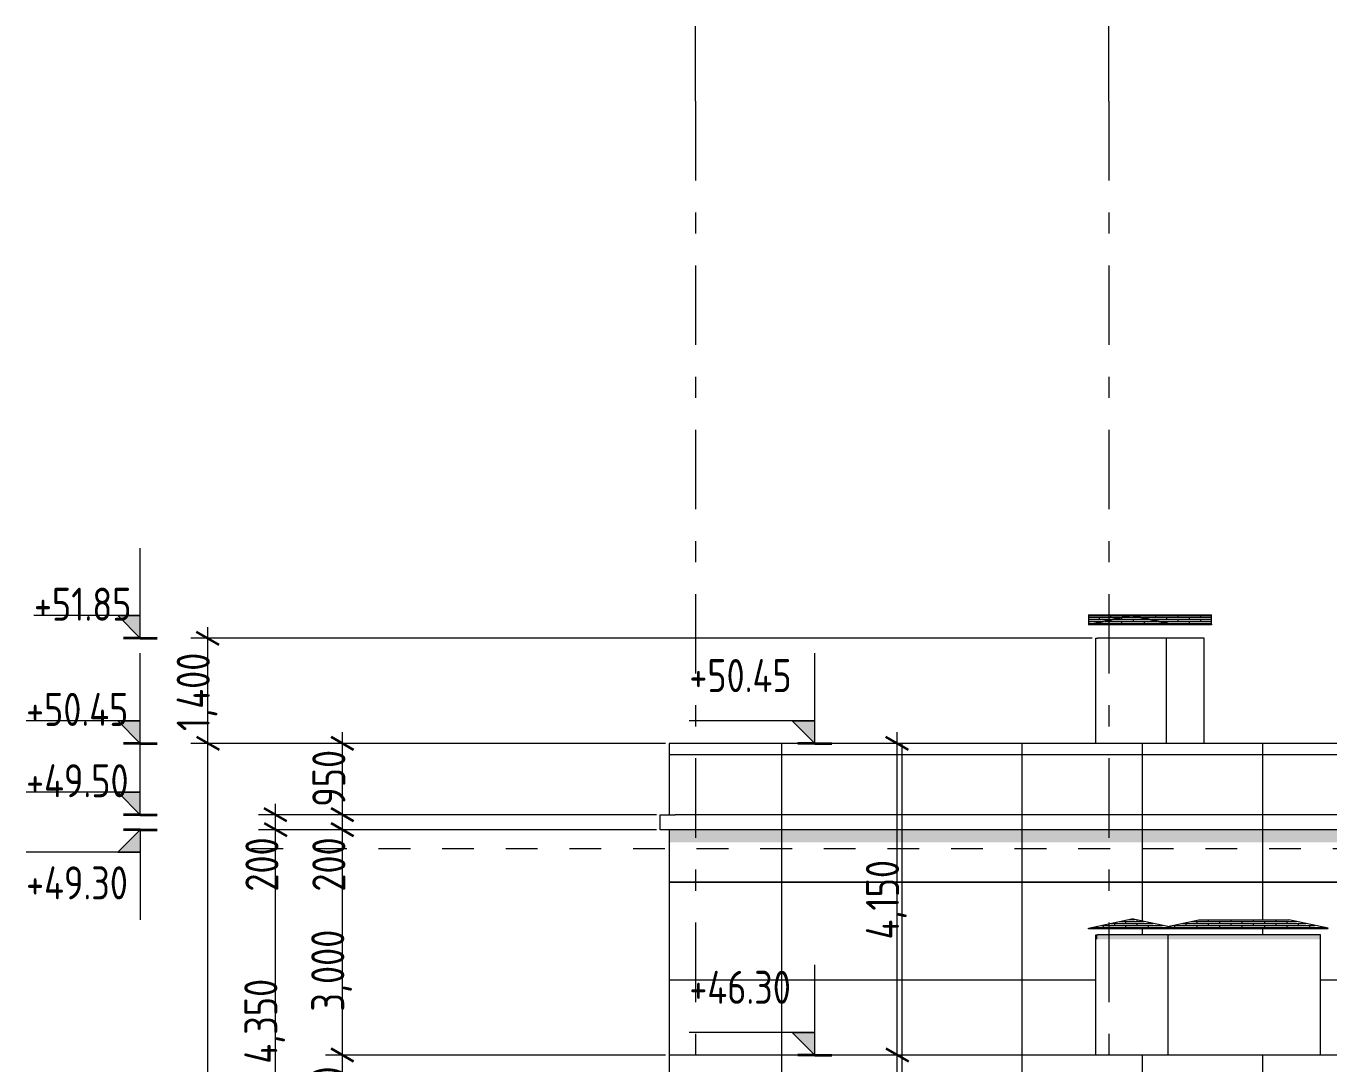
# Model space of a CAD drawing. Header units: millimetres. Extents: x 18162 to 7085488, y 72188 to 247925.
# Drawn here: x 5945047 to 5962390, y 137738 to 151556 of the extents above; entities that cross this region are included whole.
import ezdxf
from ezdxf.enums import TextEntityAlignment as Align

# ---------------------------------------------------------------- set-up
doc = ezdxf.new("R2010")
doc.units = ezdxf.units.MM
doc.header["$MEASUREMENT"] = 0
doc.linetypes.add('Dashed', pattern=[423.333333, 211.666667, -211.666667])
doc.linetypes.add('Double Dashed', pattern=[1093.611073, 529.166651, -211.666656, 141.111112, -211.666656])
for name, color, linetype in [('Shell - Roof', 7, 'Continuous'), ('Structural - Bearing', 7, 'Continuous'), ('Structural - Grid', 7, 'Continuous')]:
    doc.layers.add(name, color=color, linetype=linetype)
doc.styles.add('GENERATED_STYLE_3', font='', dxfattribs={"width": 0.8})
doc.styles.get('GENERATED_STYLE_3').set_extended_font_data('ISOCPEUR MON')
doc.dimstyles.new('GENERATED_STYLE__32', dxfattribs={"dimtxt": 440.00001, "dimasz": 228, "dimexe": 0.18, "dimexo": 50, "dimgap": 0, "dimtad": 1, "dimdec": 0, "dimzin": 0, "dimdsep": 46, "dimtxsty": 'GENERATED_STYLE_3', "dimblk": 'ARROWHEAD_2', "dimblk1": 'ARROWHEAD_2', "dimblk2": 'ARROWHEAD_2', "dimcen": 0.09, "dimclrd": 13, "dimclre": 13, "dimclrt": 13, "dimadec": 0, "dimazin": 0, "dimtfac": 1, "dimtdec": 4, "dimtmove": 0, "dimatfit": 3, "dimfxl": 1, "dimtolj": 1, "dimtzin": 0, "dimarcsym": 0})

# ---------------------------------------------------------------- blocks, each defined once
blk = doc.blocks.new('*X2898', base_point=(6050604, 91556))
at = {"layer": 'Structural - Bearing', "color": 8, "linetype": 'Continuous', "lineweight": 13}
for p, q in [((5955104, 141056), (5955104, 140856)), ((5956704, 141056), (5956704, 140856)), ((5958304, 141056), (5958304, 140856)), ((5959904, 141056), (5959904, 140856)), ((5961504, 141056), (5961504, 140856)), ((5963104, 141056), (5963104, 140856)), ((5964704, 141056), (5964704, 140856)), ((5966304, 141056), (5966304, 140856)), ((5967904, 141056), (5967904, 140856)), ((5969504, 141056), (5969504, 140856)), ((5971104, 141056), (5971104, 140856))]:
    blk.add_line(p, q, dxfattribs=at)
blk = doc.blocks.new('*X2903', base_point=(6050604, 91556))
at = {"layer": 'Shell - Roof', "color": 7, "linetype": 'Continuous', "lineweight": 13}
for p, q in [((5959607, 139634), (5959839, 139634)), ((5959687, 139608), (5959687, 139634)), ((5959729, 139660), (5959807, 139660)), ((5959839, 139634), (5959839, 139653)), ((5959839, 139634), (5959929, 139634)), ((5959839, 139634), (5959929, 139634)), ((5959989, 139608), (5959989, 139622)), ((5959240, 139556), (5959540, 139556)), ((5959240, 139545), (5959240, 139556)), ((5959362, 139582), (5959540, 139582)), ((5959362, 139582), (5959539, 139582)), ((5959390, 139556), (5959390, 139582)), ((5959485, 139608), (5959540, 139608)), ((5959540, 139582), (5959540, 139608)), ((5959540, 139608), (5959839, 139608)), ((5959540, 139582), (5959839, 139582)), ((5959540, 139545), (5959540, 139556)), ((5959540, 139556), (5959839, 139556)), ((5959687, 139556), (5959687, 139582)), ((5959839, 139608), (5960051, 139608)), ((5959839, 139582), (5959839, 139608)), ((5959839, 139582), (5960139, 139582)), ((5959839, 139582), (5959938, 139582)), ((5959839, 139556), (5960139, 139556)), ((5959839, 139545), (5959839, 139556)), ((5959938, 139582), (5960137, 139582)), ((5959989, 139556), (5959989, 139582)), ((5960139, 139582), (5960139, 139590)), ((5960139, 139582), (5960174, 139582)), ((5960139, 139545), (5960139, 139556)), ((5960139, 139556), (5960296, 139556)), ((5960286, 139556), (5960286, 139558))]:
    blk.add_line(p, q, dxfattribs=at)
blk = doc.blocks.new('*X2904', base_point=(6050604, 91556))
at = {"layer": 'Structural - Bearing', "color": 7, "linetype": 'Continuous', "lineweight": 9}
for p, q in [((5955104, 137856), (5955104, 137156)), ((5956704, 137856), (5956704, 137156)), ((5958304, 137856), (5958304, 137156)), ((5959904, 137856), (5959904, 137156)), ((5961504, 137856), (5961504, 137156)), ((5963104, 137856), (5963104, 137156)), ((5964704, 137856), (5964704, 137156)), ((5966304, 137856), (5966304, 137156)), ((5967904, 137856), (5967904, 137156)), ((5969504, 137856), (5969504, 137156)), ((5971104, 137856), (5971104, 137156)), ((5953608, 137156), (5954604, 137156)), ((5954604, 137156), (5953608, 137156)), ((5955104, 137156), (5954604, 137156)), ((5954604, 137156), (5955104, 137156)), ((5955104, 137156), (5956204, 137156)), ((5955104, 137156), (5955104, 136556)), ((5956204, 137156), (5955104, 137156)), ((5956704, 137156), (5956204, 137156)), ((5956204, 137156), (5956704, 137156)), ((5956704, 137156), (5957804, 137156)), ((5956704, 137156), (5956704, 136556)), ((5957804, 137156), (5956704, 137156)), ((5958304, 137156), (5957804, 137156)), ((5957804, 137156), (5958304, 137156)), ((5958304, 137156), (5959404, 137156)), ((5958304, 137156), (5958304, 136556)), ((5959404, 137156), (5958304, 137156)), ((5959904, 137156), (5959404, 137156)), ((5959404, 137156), (5959904, 137156)), ((5959904, 137156), (5961004, 137156)), ((5959904, 137156), (5959904, 136556)), ((5961004, 137156), (5959904, 137156)), ((5961504, 137156), (5961004, 137156)), ((5961004, 137156), (5961504, 137156)), ((5961504, 137156), (5962604, 137156)), ((5961504, 137156), (5961504, 136556)), ((5962604, 137156), (5961504, 137156)), ((5963104, 137156), (5962604, 137156)), ((5962604, 137156), (5963104, 137156)), ((5963104, 137156), (5964204, 137156)), ((5963104, 137156), (5963104, 136556)), ((5964204, 137156), (5963104, 137156)), ((5964704, 137156), (5964204, 137156)), ((5964204, 137156), (5964704, 137156)), ((5964704, 137156), (5965804, 137156)), ((5964704, 137156), (5964704, 136556)), ((5965804, 137156), (5964704, 137156)), ((5966304, 137156), (5965804, 137156)), ((5965804, 137156), (5966304, 137156)), ((5966304, 137156), (5967404, 137156)), ((5966304, 137156), (5966304, 136556)), ((5967404, 137156), (5966304, 137156)), ((5967904, 137156), (5967404, 137156)), ((5967404, 137156), (5967904, 137156)), ((5967904, 137156), (5969004, 137156)), ((5967904, 137156), (5967904, 136556)), ((5969004, 137156), (5967904, 137156)), ((5969504, 137156), (5969004, 137156)), ((5969004, 137156), (5969504, 137156)), ((5969504, 137156), (5970604, 137156)), ((5969504, 137156), (5969504, 136556)), ((5970604, 137156), (5969504, 137156)), ((5971104, 137156), (5970604, 137156)), ((5970604, 137156), (5971104, 137156)), ((5971104, 137156), (5972204, 137156)), ((5971104, 137156), (5971104, 136556)), ((5972204, 137156), (5971104, 137156)), ((5972308, 137156), (5972204, 137156)), ((5972204, 137156), (5972308, 137156)), ((5955104, 136556), (5955104, 136506)), ((5956704, 136556), (5956704, 136506)), ((5958304, 136556), (5958304, 136506)), ((5959904, 136556), (5959904, 136506)), ((5961504, 136556), (5961504, 136506)), ((5963104, 136556), (5963104, 136506)), ((5964704, 136556), (5964704, 136506)), ((5966304, 136556), (5966304, 136506)), ((5967904, 136556), (5967904, 136506)), ((5969504, 136556), (5969504, 136506)), ((5971104, 136556), (5971104, 136506))]:
    blk.add_line(p, q, dxfattribs=at)
blk = doc.blocks.new('*X2906', base_point=(6050604, 91556))
at = {"layer": 'Structural - Bearing', "color": 7, "linetype": 'Continuous', "lineweight": 9}
for p, q in [((5955104, 140506), (5955104, 140156)), ((5956704, 140506), (5956704, 140156)), ((5958304, 140506), (5958304, 140156)), ((5959904, 140506), (5959904, 140156)), ((5961504, 140506), (5961504, 140156)), ((5963104, 140506), (5963104, 140156)), ((5964704, 140506), (5964704, 140156)), ((5966304, 140506), (5966304, 140156)), ((5967904, 140506), (5967904, 140156)), ((5969504, 140506), (5969504, 140156)), ((5971104, 140506), (5971104, 140156)), ((5953608, 140156), (5954604, 140156)), ((5954604, 140156), (5953608, 140156)), ((5955104, 140156), (5954604, 140156)), ((5954604, 140156), (5955104, 140156)), ((5955104, 140156), (5956204, 140156)), ((5955104, 140156), (5955104, 139556)), ((5956204, 140156), (5955104, 140156)), ((5956704, 140156), (5956204, 140156)), ((5956204, 140156), (5956704, 140156)), ((5956704, 140156), (5957804, 140156)), ((5956704, 140156), (5956704, 139556)), ((5957804, 140156), (5956704, 140156)), ((5958304, 140156), (5957804, 140156)), ((5957804, 140156), (5958304, 140156)), ((5958304, 140156), (5959404, 140156)), ((5958304, 140156), (5958304, 139556)), ((5959404, 140156), (5958304, 140156)), ((5959904, 140156), (5959404, 140156)), ((5959404, 140156), (5959904, 140156)), ((5959904, 140156), (5961004, 140156)), ((5959904, 140156), (5959904, 139640)), ((5961004, 140156), (5959904, 140156)), ((5961504, 140156), (5961004, 140156)), ((5961004, 140156), (5961504, 140156)), ((5961504, 140156), (5962604, 140156)), ((5961504, 140156), (5961504, 139656)), ((5962604, 140156), (5961504, 140156)), ((5963104, 140156), (5962604, 140156)), ((5962604, 140156), (5963104, 140156)), ((5963104, 140156), (5964204, 140156)), ((5963104, 140156), (5963104, 139556)), ((5964204, 140156), (5963104, 140156)), ((5964704, 140156), (5964204, 140156)), ((5964204, 140156), (5964704, 140156)), ((5964704, 140156), (5965804, 140156)), ((5964704, 140156), (5964704, 139666)), ((5965804, 140156), (5964704, 140156)), ((5966304, 140156), (5965804, 140156)), ((5965804, 140156), (5966304, 140156)), ((5966304, 140156), (5967404, 140156)), ((5966304, 140156), (5966304, 139635)), ((5967404, 140156), (5966304, 140156)), ((5967904, 140156), (5967404, 140156)), ((5967404, 140156), (5967904, 140156)), ((5967904, 140156), (5969004, 140156)), ((5967904, 140156), (5967904, 139556)), ((5969004, 140156), (5967904, 140156)), ((5969504, 140156), (5969004, 140156)), ((5969004, 140156), (5969504, 140156)), ((5969504, 140156), (5970604, 140156)), ((5969504, 140156), (5969504, 139556)), ((5970604, 140156), (5969504, 140156)), ((5971104, 140156), (5970604, 140156)), ((5970604, 140156), (5971104, 140156)), ((5971104, 140156), (5972204, 140156)), ((5971104, 140156), (5971104, 139556)), ((5972204, 140156), (5971104, 140156)), ((5972308, 140156), (5972204, 140156)), ((5972204, 140156), (5972308, 140156)), ((5955104, 139556), (5955104, 137856)), ((5956704, 139556), (5956704, 137856)), ((5958304, 139556), (5958304, 137856)), ((5959904, 139535), (5959904, 139456)), ((5961504, 139535), (5961504, 139456)), ((5963104, 139556), (5963104, 138693)), ((5964704, 139535), (5964704, 139456)), ((5966304, 139535), (5966304, 139456)), ((5967904, 139556), (5967904, 137856)), ((5969504, 139556), (5969504, 137856)), ((5971104, 139556), (5971104, 137856)), ((5953608, 138856), (5954604, 138856)), ((5954604, 138856), (5955104, 138856)), ((5955104, 138856), (5956204, 138856)), ((5956204, 138856), (5956704, 138856)), ((5956704, 138856), (5957804, 138856)), ((5957804, 138856), (5958304, 138856)), ((5958304, 138856), (5959288, 138856)), ((5962278, 138856), (5962604, 138856)), ((5962604, 138856), (5963104, 138856)), ((5963104, 138856), (5963638, 138856)), ((5967228, 138856), (5967404, 138856)), ((5967404, 138856), (5967904, 138856)), ((5967904, 138856), (5969004, 138856)), ((5969004, 138856), (5969504, 138856)), ((5969504, 138856), (5970604, 138856)), ((5970604, 138856), (5971104, 138856)), ((5971104, 138856), (5972204, 138856)), ((5972204, 138856), (5972308, 138856))]:
    blk.add_line(p, q, dxfattribs=at)
blk = doc.blocks.new('*X2908', base_point=(6050604, 91556))
at = {"layer": 'Shell - Roof', "color": 7, "linetype": 'Continuous', "lineweight": 13}
for p, q in [((5960557, 139634), (5960789, 139634)), ((5960637, 139608), (5960637, 139634)), ((5960789, 139634), (5960789, 139656)), ((5960789, 139634), (5961089, 139634)), ((5960789, 139634), (5960888, 139634)), ((5960888, 139634), (5961087, 139634)), ((5960939, 139608), (5960939, 139634)), ((5961089, 139634), (5961089, 139656)), ((5961089, 139634), (5961387, 139634)), ((5961236, 139608), (5961236, 139634)), ((5961387, 139634), (5961387, 139656)), ((5961387, 139634), (5961687, 139634)), ((5961387, 139634), (5961487, 139634)), ((5961487, 139634), (5961686, 139634)), ((5961537, 139608), (5961537, 139634)), ((5961687, 139634), (5961687, 139656)), ((5961687, 139634), (5961959, 139634)), ((5961834, 139608), (5961834, 139634)), ((5960296, 139556), (5960490, 139556)), ((5960312, 139582), (5960490, 139582)), ((5960312, 139582), (5960489, 139582)), ((5960340, 139556), (5960340, 139582)), ((5960435, 139608), (5960490, 139608)), ((5960490, 139582), (5960490, 139608)), ((5960490, 139608), (5960789, 139608)), ((5960490, 139582), (5960789, 139582)), ((5960490, 139545), (5960490, 139556)), ((5960490, 139556), (5960789, 139556)), ((5960637, 139556), (5960637, 139582)), ((5960789, 139608), (5961089, 139608)), ((5960789, 139582), (5960789, 139608)), ((5960789, 139582), (5961089, 139582)), ((5960789, 139582), (5960888, 139582)), ((5960789, 139556), (5961089, 139556)), ((5960789, 139545), (5960789, 139556)), ((5960888, 139582), (5961087, 139582)), ((5960939, 139556), (5960939, 139582)), ((5961089, 139582), (5961089, 139608)), ((5961089, 139608), (5961387, 139608)), ((5961089, 139582), (5961387, 139582)), ((5961089, 139545), (5961089, 139556)), ((5961089, 139556), (5961387, 139556)), ((5961236, 139556), (5961236, 139582)), ((5961387, 139608), (5961687, 139608)), ((5961387, 139582), (5961387, 139608)), ((5961387, 139582), (5961687, 139582)), ((5961387, 139582), (5961487, 139582)), ((5961387, 139556), (5961687, 139556)), ((5961387, 139545), (5961387, 139556)), ((5961487, 139582), (5961686, 139582)), ((5961537, 139556), (5961537, 139582)), ((5961687, 139582), (5961687, 139608)), ((5961687, 139608), (5961986, 139608)), ((5961687, 139582), (5961986, 139582)), ((5961687, 139545), (5961687, 139556)), ((5961687, 139556), (5961986, 139556)), ((5961834, 139556), (5961834, 139582)), ((5961986, 139608), (5962081, 139608)), ((5961986, 139582), (5961986, 139608)), ((5961986, 139582), (5962204, 139582)), ((5961986, 139582), (5962085, 139582)), ((5961986, 139556), (5962286, 139556)), ((5961986, 139545), (5961986, 139556)), ((5962085, 139582), (5962204, 139582)), ((5962136, 139556), (5962136, 139582)), ((5962286, 139545), (5962286, 139556)), ((5962286, 139556), (5962326, 139556))]:
    blk.add_line(p, q, dxfattribs=at)
blk = doc.blocks.new('*X2910', base_point=(6050604, 91556))
at = {"layer": 'Structural - Bearing', "color": 7, "linetype": 'Continuous', "lineweight": 9}
for p, q in [((5955104, 140856), (5955104, 140506)), ((5956704, 140856), (5956704, 140506)), ((5958304, 140856), (5958304, 140506)), ((5959904, 140856), (5959904, 140506)), ((5961504, 140856), (5961504, 140506)), ((5963104, 140856), (5963104, 140506)), ((5964704, 140856), (5964704, 140506)), ((5966304, 140856), (5966304, 140506)), ((5967904, 140856), (5967904, 140506)), ((5969504, 140856), (5969504, 140506)), ((5971104, 140856), (5971104, 140506))]:
    blk.add_line(p, q, dxfattribs=at)
blk = doc.blocks.new('*X2911', base_point=(6050604, 91556))
at = {"layer": 'Structural - Bearing', "color": 7, "linetype": 'Continuous', "lineweight": 9}
for p, q in [((5955104, 142006), (5955104, 141056)), ((5956704, 142006), (5956704, 141056)), ((5958304, 142006), (5958304, 141056)), ((5959904, 142006), (5959904, 141056)), ((5961504, 142006), (5961504, 141056)), ((5963104, 142006), (5963104, 141056)), ((5964704, 142006), (5964704, 141056)), ((5966304, 142006), (5966304, 141056)), ((5967904, 142006), (5967904, 141056)), ((5969504, 142006), (5969504, 141056)), ((5971104, 142006), (5971104, 141056)), ((5953608, 141856), (5954604, 141856)), ((5954604, 141856), (5955104, 141856)), ((5955104, 141856), (5956204, 141856)), ((5956204, 141856), (5956704, 141856)), ((5956704, 141856), (5957804, 141856)), ((5957804, 141856), (5958304, 141856)), ((5958304, 141856), (5959404, 141856)), ((5959404, 141856), (5959904, 141856)), ((5959904, 141856), (5961004, 141856)), ((5961004, 141856), (5961504, 141856)), ((5961504, 141856), (5962604, 141856)), ((5962604, 141856), (5963104, 141856)), ((5963104, 141856), (5964204, 141856)), ((5964204, 141856), (5964704, 141856)), ((5964704, 141856), (5965804, 141856)), ((5965804, 141856), (5966304, 141856)), ((5966304, 141856), (5967404, 141856)), ((5967404, 141856), (5967904, 141856)), ((5967904, 141856), (5969004, 141856)), ((5969004, 141856), (5969504, 141856)), ((5969504, 141856), (5970604, 141856)), ((5970604, 141856), (5971104, 141856)), ((5971104, 141856), (5972204, 141856)), ((5972204, 141856), (5972308, 141856))]:
    blk.add_line(p, q, dxfattribs=at)
blk = doc.blocks.new('*X2930', base_point=(6050604, 91556))
at = {"layer": 'Shell - Roof', "color": 7, "linetype": 'Continuous', "lineweight": 13}
for p, q in [((5959188, 143710), (5959488, 143710)), ((5959188, 143684), (5959488, 143684)), ((5959188, 143684), (5959288, 143684)), ((5959188, 143658), (5959485, 143658)), ((5959188, 143632), (5959362, 143632)), ((5959188, 143632), (5959288, 143632)), ((5959188, 143606), (5959240, 143606)), ((5959288, 143684), (5959487, 143684)), ((5959288, 143632), (5959362, 143632)), ((5959338, 143710), (5959338, 143716)), ((5959338, 143658), (5959338, 143684)), ((5959338, 143627), (5959338, 143632)), ((5959488, 143684), (5959488, 143710)), ((5959488, 143710), (5959729, 143710)), ((5959488, 143684), (5959607, 143684)), ((5959635, 143710), (5959635, 143716))]:
    blk.add_line(p, q, dxfattribs=at)
blk = doc.blocks.new('*X2931', base_point=(6050604, 91556))
at = {"layer": 'Shell - Roof', "color": 7, "linetype": 'Continuous', "lineweight": 13}
for p, q in [((5959288, 143606), (5959488, 143606)), ((5959338, 143606), (5959338, 143617)), ((5959410, 143632), (5959488, 143632)), ((5959410, 143632), (5959487, 143632)), ((5959488, 143632), (5959488, 143649)), ((5959488, 143632), (5959787, 143632)), ((5959488, 143595), (5959488, 143606)), ((5959488, 143606), (5959787, 143606)), ((5959533, 143658), (5959787, 143658)), ((5959635, 143658), (5959635, 143680)), ((5959635, 143606), (5959635, 143632)), ((5959655, 143684), (5959787, 143684)), ((5959787, 143684), (5959787, 143700)), ((5959787, 143684), (5959862, 143684)), ((5959787, 143684), (5959862, 143684)), ((5959787, 143658), (5959984, 143658)), ((5959787, 143632), (5959787, 143658)), ((5959787, 143632), (5960087, 143632)), ((5959787, 143632), (5959886, 143632)), ((5959787, 143606), (5960087, 143606)), ((5959787, 143595), (5959787, 143606)), ((5959886, 143632), (5960085, 143632)), ((5959937, 143658), (5959937, 143668)), ((5959937, 143606), (5959937, 143632)), ((5960087, 143632), (5960087, 143636)), ((5960087, 143632), (5960106, 143632)), ((5960087, 143595), (5960087, 143606)), ((5960087, 143606), (5960228, 143606))]:
    blk.add_line(p, q, dxfattribs=at)
blk = doc.blocks.new('*X2932', base_point=(6050604, 91556))
at = {"layer": 'Shell - Roof', "color": 7, "linetype": 'Continuous', "lineweight": 13}
for p, q in [((5959787, 143710), (5960087, 143710)), ((5959909, 143684), (5960087, 143684)), ((5959909, 143684), (5960085, 143684)), ((5959937, 143710), (5959937, 143716)), ((5959937, 143678), (5959937, 143684)), ((5960032, 143658), (5960087, 143658)), ((5960087, 143684), (5960087, 143710)), ((5960087, 143710), (5960385, 143710)), ((5960087, 143684), (5960385, 143684)), ((5960087, 143646), (5960087, 143658)), ((5960087, 143658), (5960385, 143658)), ((5960154, 143632), (5960385, 143632)), ((5960234, 143710), (5960234, 143716)), ((5960234, 143658), (5960234, 143684)), ((5960234, 143615), (5960234, 143632)), ((5960276, 143606), (5960385, 143606)), ((5960385, 143710), (5960685, 143710)), ((5960385, 143684), (5960385, 143710)), ((5960385, 143684), (5960685, 143684)), ((5960385, 143684), (5960485, 143684)), ((5960385, 143658), (5960685, 143658)), ((5960385, 143632), (5960385, 143658)), ((5960385, 143632), (5960685, 143632)), ((5960385, 143632), (5960485, 143632)), ((5960385, 143606), (5960685, 143606)), ((5960385, 143595), (5960385, 143606)), ((5960485, 143684), (5960684, 143684)), ((5960485, 143632), (5960684, 143632)), ((5960535, 143710), (5960535, 143716)), ((5960535, 143658), (5960535, 143684)), ((5960535, 143606), (5960535, 143632)), ((5960685, 143684), (5960685, 143710)), ((5960685, 143710), (5960828, 143710)), ((5960685, 143684), (5960828, 143684)), ((5960685, 143632), (5960685, 143658)), ((5960685, 143658), (5960828, 143658)), ((5960685, 143632), (5960828, 143632)), ((5960685, 143595), (5960685, 143606)), ((5960685, 143606), (5960828, 143606))]:
    blk.add_line(p, q, dxfattribs=at)
blk = doc.blocks.new('*D2967', base_point=(6050604, 91556))
at = {"color": 12, "linetype": 'Continuous', "lineweight": 35}
for p, q in [((5949108, 137943), (5949408, 137770)), ((5949108, 136593), (5949408, 136420))]:
    blk.add_line(p, q, dxfattribs=at)
at = {"color": 13, "linetype": 'Continuous', "lineweight": 13}
for p, q in [((5953558, 137856), (5949033, 137856)), ((5949258, 136506), (5949258, 137856)), ((5952208, 136506), (5949033, 136506)), ((5949258, 136306), (5949258, 136506))]:
    blk.add_line(p, q, dxfattribs=at)
at = {"color": 13, "lineweight": 13, "insert": (5949386, 136663), "char_height": 440, "attachment_point": 7, "rotation": 90, "style": 'GENERATED_STYLE_3'}
blk.add_mtext('\\A1;{\\pql;\\fISOCPEUR MON|b0|i0|c0|p0;\\W0.800000;1,350}', dxfattribs=at)
blk = doc.blocks.new('ARROWHEAD_2')
at = {"color": 0, "linetype": 'Continuous', "lineweight": 0}
for p, q in [((0, 0), (-1, 0)), ((-0.378, -0.655), (0.378, 0.655))]:
    blk.add_line(p, q, dxfattribs=at)
blk = doc.blocks.new('*D2968', base_point=(6050604, 91556))
at = {"color": 13, "linetype": 'Continuous', "lineweight": 13}
for p, q in [((5953438, 140856), (5949033, 140856)), ((5949258, 137856), (5949258, 140856)), ((5953558, 137856), (5949033, 137856))]:
    blk.add_line(p, q, dxfattribs=at)
at = {"color": 12, "linetype": 'Continuous', "lineweight": 35}
for p, q in [((5949108, 140943), (5949408, 140770)), ((5949108, 137943), (5949408, 137770))]:
    blk.add_line(p, q, dxfattribs=at)
at = {"color": 13, "lineweight": 13, "char_height": 440, "attachment_point": 7, "rotation": 90, "style": 'GENERATED_STYLE_3'}
for s, insert in [('\\A1;{\\pql;\\fISOCPEUR MON|b0|i0|c0|p0;\\W0.800000;200}', (5949298, 140032)), ('\\A1;{\\pql;\\fISOCPEUR MON|b0|i0|c0|p0;\\W0.800000;3,000}', (5949386, 138434))]:
    blk.add_mtext(s, dxfattribs=dict(at, insert=insert))
blk = doc.blocks.new('*D2969', base_point=(6050604, 91556))
at = {"color": 13, "linetype": 'Continuous', "lineweight": 13}
for p, q in [((5953438, 141056), (5949033, 141056)), ((5949258, 140856), (5949258, 141056)), ((5953438, 140856), (5949033, 140856))]:
    blk.add_line(p, q, dxfattribs=at)
at = {"color": 12, "linetype": 'Continuous', "lineweight": 35}
for p, q in [((5949108, 141143), (5949408, 140970)), ((5949108, 140943), (5949408, 140770))]:
    blk.add_line(p, q, dxfattribs=at)
blk = doc.blocks.new('*D2970', base_point=(6050604, 91556))
at = {"color": 12, "linetype": 'Continuous', "lineweight": 35}
for p, q in [((5949408, 141920), (5949108, 142093)), ((5949108, 141143), (5949408, 140970))]:
    blk.add_line(p, q, dxfattribs=at)
at = {"color": 13, "linetype": 'Continuous', "lineweight": 13}
for p, q in [((5949258, 142006), (5949258, 142153)), ((5953558, 142006), (5949033, 142006)), ((5949258, 141056), (5949258, 142006)), ((5953438, 141056), (5949033, 141056))]:
    blk.add_line(p, q, dxfattribs=at)
at = {"color": 13, "lineweight": 13, "insert": (5949298, 141162), "char_height": 440, "attachment_point": 7, "rotation": 90, "style": 'GENERATED_STYLE_3'}
blk.add_mtext('\\A1;{\\pql;\\fISOCPEUR MON|b0|i0|c0|p0;\\W0.800000;950}', dxfattribs=at)
blk = doc.blocks.new('*D2978', base_point=(6050604, 91556))
at = {"color": 13, "linetype": 'Continuous', "lineweight": 13}
for p, q in [((5953438, 140856), (5948142, 140856)), ((5948367, 136506), (5948367, 140856)), ((5952208, 136506), (5948142, 136506)), ((5948367, 136306), (5948367, 136506))]:
    blk.add_line(p, q, dxfattribs=at)
at = {"color": 12, "linetype": 'Continuous', "lineweight": 35}
for p, q in [((5948217, 140943), (5948517, 140770)), ((5948217, 136593), (5948517, 136420))]:
    blk.add_line(p, q, dxfattribs=at)
at = {"color": 13, "lineweight": 13, "char_height": 440, "attachment_point": 7, "rotation": 90, "style": 'GENERATED_STYLE_3'}
for s, insert in [('\\A1;{\\pql;\\fISOCPEUR MON|b0|i0|c0|p0;\\W0.800000;200}', (5948407, 140032)), ('\\A1;{\\pql;\\fISOCPEUR MON|b0|i0|c0|p0;\\W0.800000;4,350}', (5948495, 137741))]:
    blk.add_mtext(s, dxfattribs=dict(at, insert=insert))
blk = doc.blocks.new('*D2979', base_point=(6050604, 91556))
at = {"color": 13, "linetype": 'Continuous', "lineweight": 13}
for p, q in [((5948367, 141056), (5948367, 141203)), ((5953438, 141056), (5948142, 141056)), ((5948367, 140856), (5948367, 141056))]:
    blk.add_line(p, q, dxfattribs=at)
at = {"color": 12, "linetype": 'Continuous', "lineweight": 35}
for p, q in [((5948517, 140970), (5948217, 141143)), ((5948217, 140943), (5948517, 140770))]:
    blk.add_line(p, q, dxfattribs=at)
blk = doc.blocks.new('*D2980', base_point=(6050604, 91556))
at = {"color": 12, "linetype": 'Continuous', "lineweight": 35}
for p, q in [((5947317, 142093), (5947617, 141920)), ((5947317, 91223), (5947617, 91050))]:
    blk.add_line(p, q, dxfattribs=at)
at = {"color": 13, "linetype": 'Continuous', "lineweight": 13}
for p, q in [((5953558, 142006), (5947242, 142006)), ((5947467, 91136), (5947467, 142006)), ((5952208, 91136), (5947242, 91136)), ((5947467, 90989), (5947467, 91136))]:
    blk.add_line(p, q, dxfattribs=at)
at = {"color": 13, "lineweight": 13, "insert": (5947595, 115895), "char_height": 440, "attachment_point": 7, "rotation": 90, "style": 'GENERATED_STYLE_3'}
blk.add_mtext('\\A1;{\\pql;\\fISOCPEUR MON|b0|i0|c0|p0;\\W0.800000;50,870}', dxfattribs=at)
blk = doc.blocks.new('*D2981', base_point=(6050604, 91556))
at = {"color": 12, "linetype": 'Continuous', "lineweight": 35}
for p, q in [((5947617, 143320), (5947317, 143493)), ((5947317, 142093), (5947617, 141920))]:
    blk.add_line(p, q, dxfattribs=at)
at = {"color": 13, "linetype": 'Continuous', "lineweight": 13}
for p, q in [((5947467, 143406), (5947467, 143553)), ((5959238, 143406), (5947242, 143406)), ((5947467, 142006), (5947467, 143406)), ((5953558, 142006), (5947242, 142006))]:
    blk.add_line(p, q, dxfattribs=at)
at = {"color": 13, "lineweight": 13, "insert": (5947595, 142170), "char_height": 440, "attachment_point": 7, "rotation": 90, "style": 'GENERATED_STYLE_3'}
blk.add_mtext('\\A1;{\\pql;\\fISOCPEUR MON|b0|i0|c0|p0;\\W0.800000;1,400}', dxfattribs=at)
blk = doc.blocks.new('*D3044', base_point=(6050604, 91556))
at = {"color": 12, "linetype": 'Continuous', "lineweight": 35}
for p, q in [((5956493, 137943), (5956793, 137770)), ((5956493, 135943), (5956793, 135770))]:
    blk.add_line(p, q, dxfattribs=at)
at = {"color": 13, "linetype": 'Continuous', "lineweight": 13}
for p, q in [((5957654, 137856), (5956418, 137856)), ((5956643, 135856), (5956643, 137856)), ((5957508, 135856), (5956418, 135856))]:
    blk.add_line(p, q, dxfattribs=at)
at = {"color": 13, "lineweight": 13, "insert": (5956770, 136303), "char_height": 440, "attachment_point": 7, "rotation": 90, "style": 'GENERATED_STYLE_3'}
blk.add_mtext('\\A1;{\\pql;\\fISOCPEUR MON|b0|i0|c0|p0;\\W0.800000;2,000}', dxfattribs=at)
blk = doc.blocks.new('*D3045', base_point=(6050604, 91556))
at = {"color": 12, "linetype": 'Continuous', "lineweight": 35}
for p, q in [((5956793, 141920), (5956493, 142093)), ((5956493, 137943), (5956793, 137770))]:
    blk.add_line(p, q, dxfattribs=at)
at = {"color": 13, "linetype": 'Continuous', "lineweight": 13}
for p, q in [((5956643, 142006), (5956643, 142153)), ((5957230, 142006), (5956418, 142006)), ((5956643, 137856), (5956643, 142006)), ((5957654, 137856), (5956418, 137856))]:
    blk.add_line(p, q, dxfattribs=at)
at = {"color": 13, "lineweight": 13, "insert": (5956770, 139395), "char_height": 440, "attachment_point": 7, "rotation": 90, "style": 'GENERATED_STYLE_3'}
blk.add_mtext('\\A1;{\\pql;\\fISOCPEUR MON|b0|i0|c0|p0;\\W0.800000;4,150}', dxfattribs=at)
blk = doc.blocks.new('Standard grid marker[380]_3', base_point=(5953958, 151556))
at = {"layer": 'Structural - Grid', "color": 13, "linetype": 'Double Dashed', "lineweight": 13, "ltscale": 2}
for q in [(5953958, 151556), (5953958, 87056)]:
    blk.add_line((5953958, 150556), q, dxfattribs=at)
at = {"layer": 'Structural - Grid', "color": 13, "lineweight": 13, "style": 'GENERATED_STYLE_3'}
blk.add_attdef('AC_MarkerText_1', text='', height=500, rotation=360, dxfattribs=at).set_placement((5953958, 85706), align=Align.TOP_CENTER)
blk = doc.blocks.new('Standard grid marker[381]_3', base_point=(5959458, 151556))
at = {"layer": 'Structural - Grid', "color": 13, "linetype": 'Double Dashed', "lineweight": 13, "ltscale": 2}
for q in [(5959458, 151556), (5959458, 87056)]:
    blk.add_line((5959458, 150556), q, dxfattribs=at)
at = {"layer": 'Structural - Grid', "color": 13, "lineweight": 13, "style": 'GENERATED_STYLE_3'}
blk.add_attdef('AC_MarkerText_1', text='', height=500, rotation=360, dxfattribs=at).set_placement((5959458, 85706), align=Align.TOP_CENTER)

msp = doc.modelspace()

# ---------------------------------------------------------------- hatches: boundary and pattern name
at = {"linetype": 'Continuous', "lineweight": 13}
for points in [[(5946567.3, 143406.2), (5946567.3, 143706.2), (5946267.3, 143706.2)], [(5946567.3, 142006.2), (5946567.3, 142306.2), (5946267.3, 142306.2)], [(5955546.2, 142006.2), (5955546.2, 142306.2), (5955246.2, 142306.2)], [(5946567.3, 141056.2), (5946567.3, 141356.2), (5946267.3, 141356.2)], [(5946567.3, 140856.2), (5946267.3, 140556.2), (5946567.3, 140556.2)], [(5955546.2, 137856.2), (5955546.2, 138156.2), (5955246.2, 138156.2)]]:
    msp.add_hatch(color=13, dxfattribs=at).paths.add_polyline_path(points)
at = {"layer": 'Structural - Bearing', "linetype": 'Continuous', "lineweight": 0}
for points in [[(5972308.1, 140856.2), (5953608.1, 140856.2), (5953608.1, 140686.5), (5972308.1, 140686.5)], [(5959288.1, 139456.2), (5959288.1, 139396.9), (5959308.1, 139396.9), (5959308.1, 139456.2)], [(5959308.1, 139456.2), (5959308.1, 139396.9), (5960248.1, 139396.9), (5960248.1, 139456.2)], [(5960248.1, 139396.9), (5960258.1, 139396.9), (5960258.1, 139456.2), (5960248.1, 139456.2)], [(5960258.1, 139396.9), (5962278.1, 139396.9), (5962278.1, 139456.2), (5960258.1, 139456.2)]]:
    msp.add_hatch(color=49, dxfattribs=at).paths.add_polyline_path(points)

# ---------------------------------------------------------------- linework, layer by layer
at = {"color": 13, "linetype": 'Continuous', "lineweight": 13}
for p, q in [((5946567.3, 143406.2), (5946567.3, 144606.2)), ((5946567.3, 143706.2), (5945152.6, 143706.2)), ((5946567.3, 143406.2), (5946267.3, 143706.2)), ((5946267.3, 143706.2), (5946567.3, 143706.2)), ((5946567.3, 142006.2), (5946567.3, 143206.2)), ((5955546.2, 142006.2), (5955546.2, 143206.2)), ((5946567.3, 142306.2), (5945047.2, 142306.2)), ((5946567.3, 142006.2), (5946267.3, 142306.2)), ((5946267.3, 142306.2), (5946567.3, 142306.2)), ((5946567.3, 141056.2), (5946567.3, 142256.2)), ((5955546.2, 142306.2), (5953876.1, 142306.2)), ((5955546.2, 142006.2), (5955246.2, 142306.2)), ((5955246.2, 142306.2), (5955546.2, 142306.2)), ((5946567.3, 141356.2), (5945047.2, 141356.2)), ((5946567.3, 141056.2), (5946267.3, 141356.2)), ((5946267.3, 141356.2), (5946567.3, 141356.2)), ((5946567.3, 140856.2), (5946267.3, 140556.2)), ((5946567.3, 140856.2), (5946567.3, 139656.2)), ((5946567.3, 140556.2), (5945047.2, 140556.2)), ((5946267.3, 140556.2), (5946567.3, 140556.2)), ((5955546.2, 137856.2), (5955546.2, 139056.2)), ((5955546.2, 138156.2), (5953876.1, 138156.2)), ((5955546.2, 137856.2), (5955246.2, 138156.2)), ((5955246.2, 138156.2), (5955546.2, 138156.2))]:
    msp.add_line(p, q, dxfattribs=at)
at = {"color": 12, "linetype": 'Continuous', "lineweight": 35}
for p, q in [((5946567.3, 143406.2), (5946342.3, 143406.2)), ((5946567.3, 143406.2), (5946792.3, 143406.2)), ((5946567.3, 142006.2), (5946342.3, 142006.2)), ((5946567.3, 142006.2), (5946792.3, 142006.2)), ((5955546.2, 142006.2), (5955321.2, 142006.2)), ((5955546.2, 142006.2), (5955771.2, 142006.2)), ((5946567.3, 141056.2), (5946342.3, 141056.2)), ((5946567.3, 141056.2), (5946792.3, 141056.2)), ((5946567.3, 140856.2), (5946342.3, 140856.2)), ((5946567.3, 140856.2), (5946792.3, 140856.2)), ((5955546.2, 137856.2), (5955321.2, 137856.2)), ((5955546.2, 137856.2), (5955771.2, 137856.2))]:
    msp.add_line(p, q, dxfattribs=at)
at = {"color": 8, "linetype": 'Dashed', "lineweight": 13, "ltscale": 2}
msp.add_line((5948046.5, 140606.2), (5978885, 140606.2), dxfattribs=at)
at = {"layer": 'Shell - Roof', "color": 7, "linetype": 'Continuous', "lineweight": 13}
for p, q in [((5959188.1, 143716.3), (5959758.1, 143716.3)), ((5959188.1, 143716.3), (5959188.1, 143595.1)), ((5959188.1, 143595.1), (5959758.2, 143716.3)), ((5959758.2, 143706.1), (5959190.2, 143585.4)), ((5959758.2, 143716.3), (5960328.3, 143595.1)), ((5960326.2, 143585.4), (5959758.2, 143706.1)), ((5959758.3, 143716.3), (5960828.1, 143716.3)), ((5960828.1, 143595.1), (5960828.1, 143716.3)), ((5959188.1, 143595.1), (5959188.1, 143585.4)), ((5959188.1, 143595.1), (5959190.2, 143585.4)), ((5960828.1, 143585.4), (5959188.1, 143585.4)), ((5959236, 143595.1), (5960280.4, 143595.1)), ((5960328.3, 143595.1), (5960326.2, 143585.4)), ((5960328.3, 143595.1), (5960828.1, 143595.1)), ((5960828.1, 143595.1), (5960828.1, 143585.4)), ((5959188.1, 139545.1), (5959768.1, 139668.4)), ((5960348.1, 139545.1), (5959768.1, 139668.4)), ((5960243.1, 139567.4), (5960658.1, 139655.6)), ((5960658.1, 139655.6), (5961858.1, 139655.6)), ((5962378.1, 139545.1), (5961858.1, 139655.6)), ((5959190.2, 139535.4), (5959188.1, 139545.1)), ((5959188.1, 139545.1), (5960348.1, 139545.1)), ((5960346, 139535.4), (5959190.2, 139535.4)), ((5960346, 139535.4), (5960348.1, 139545.1)), ((5962376, 139535.4), (5960346, 139535.4)), ((5960348.1, 139545.1), (5962378.1, 139545.1)), ((5962376, 139535.4), (5962378.1, 139545.1))]:
    msp.add_line(p, q, dxfattribs=at)
at = {"layer": 'Structural - Bearing', "color": 7, "linetype": 'Continuous', "lineweight": 13}
for p, q in [((5959288.1, 143406.2), (5959308.1, 143406.2)), ((5959288.1, 142006.2), (5959288.1, 143406.2)), ((5960228.3, 143406.2), (5959308.1, 143406.2)), ((5960728.1, 143406.2), (5960228.3, 143406.2)), ((5960228.3, 142006.2), (5960228.3, 143406.2)), ((5960728.1, 142006.2), (5960728.1, 143406.2)), ((5972308.1, 142006.2), (5953608.1, 142006.2)), ((5953608.1, 142006.2), (5953608.1, 141056.2)), ((5953488.1, 141056.2), (5953688.1, 141056.2)), ((5953488.1, 140856.2), (5953488.1, 141056.2)), ((5972428.1, 141056.2), (5953688.1, 141056.2)), ((5953688.1, 140856.2), (5953488.1, 140856.2)), ((5953608.1, 140856.2), (5953608.1, 140506.2)), ((5972428.1, 140856.2), (5953688.1, 140856.2)), ((5953608.1, 140506.2), (5953608.1, 137856.2)), ((5959288.1, 139456.2), (5959308.1, 139456.2)), ((5959288.1, 137856.2), (5959288.1, 139456.2)), ((5960248.1, 139456.2), (5959308.1, 139456.2)), ((5960248.1, 137856.2), (5960248.1, 139456.2)), ((5960248.1, 139456.2), (5960258.1, 139456.2)), ((5962278.1, 139456.2), (5960258.1, 139456.2)), ((5962278.1, 137856.2), (5962278.1, 139456.2)), ((5972308.1, 137856.2), (5953608.1, 137856.2)), ((5953608.1, 137856.2), (5953608.1, 136506.2))]:
    msp.add_line(p, q, dxfattribs=at)

# ---------------------------------------------------------------- block references
at = {"layer": 'Shell - Roof', "lineweight": 0}
for name in ['*X2930', '*X2931', '*X2932', '*X2903', '*X2908']:
    msp.add_blockref(name, (6050603.8, 91556.2), dxfattribs=at)
at = {"layer": 'Structural - Bearing', "lineweight": 0}
for name in ['*X2911', '*X2898', '*X2910', '*X2906', '*X2904']:
    msp.add_blockref(name, (6050603.8, 91556.2), dxfattribs=at)
at = {"layer": 'Structural - Grid', "color": 13, "linetype": 'Continuous', "lineweight": 13}
for name, p in [('Standard grid marker[380]_3', (5953958.1, 151556.2)), ('Standard grid marker[381]_3', (5959458.1, 151556.2))]:
    msp.add_blockref(name, p, dxfattribs=at)

# ---------------------------------------------------------------- texts
at = {"color": 13, "lineweight": 13, "char_height": 440, "attachment_point": 7, "style": 'GENERATED_STYLE_3'}
for s, insert in [('\\A1;{\\pql;\\fISOCPEUR MON|b0|i0|c0|p0;\\W0.800000;+51.85}', (5945152.6, 143638.4)), ('\\A1;{\\pql;\\fISOCPEUR MON|b0|i0|c0|p0;\\W0.800000;+50.45}', (5953876.1, 142688.4)), ('\\A1;{\\pql;\\fISOCPEUR MON|b0|i0|c0|p0;\\W0.800000;+50.45}', (5945047.2, 142238.4)), ('\\A1;{\\pql;\\fISOCPEUR MON|b0|i0|c0|p0;\\W0.800000;+49.50}', (5945047.2, 141288.4)), ('\\A1;{\\pql;\\fISOCPEUR MON|b0|i0|c0|p0;\\W0.800000;+49.30}', (5945047.2, 139928.4)), ('\\A1;{\\pql;\\fISOCPEUR MON|b0|i0|c0|p0;\\W0.800000;+46.30}', (5953876.1, 138538.4))]:
    msp.add_mtext(s, dxfattribs=dict(at, insert=insert))

# ---------------------------------------------------------------- dimensions: what is measured, and where the dimension line sits
at = {"color": 13, "linetype": 'Continuous', "lineweight": 13}
for base, p1, p2, picture, middle in [((5947467.3, 143406.2), (5953608.1, 142006.2), (5959288.1, 143406.2), '*D2981', (5947159.3, 142907.5)), ((5947467.3, 142006.2), (5952258.1, 91136.2), (5953608.1, 142006.2), '*D2980', (5947159.3, 116799.4)), ((5949258.1, 142006.2), (5953488.1, 141056.2), (5953608.1, 142006.2), '*D2970', (5948950.1, 141664.6)), ((5956642.8, 142006.2), (5957704.3, 137856.2), (5957280.3, 142006.2), '*D3045', (5956334.8, 140132.5)), ((5948367.3, 141056.2), (5953488.1, 140856.2), (5953488.1, 141056.2), '*D2979', (5948059.3, 140534)), ((5948367.3, 140856.2), (5952873.2, 136506.2), (5953488.1, 140856.2), '*D2978', (5948059.3, 138478.5)), ((5949258.1, 140856.2), (5953608.1, 137856.2), (5953488.1, 140856.2), '*D2968', (5948950.1, 139171.1)), ((5949258.1, 141056.2), (5953488.1, 140856.2), (5953488.1, 141056.2), '*D2969', (5948950.1, 140534)), ((5949258.1, 137856.2), (5952873.2, 136506.2), (5953608.1, 137856.2), '*D2967', (5948950.1, 137400.1)), ((5956642.8, 137856.2), (5957558.1, 135856.2), (5957704.3, 137856.2), '*D3044', (5956334.8, 137039.9))]:
    dim = msp.add_linear_dim(base=base, p1=p1, p2=p2, angle=90, dimstyle='GENERATED_STYLE__32', dxfattribs=at)
    dim.commit()
    dim.dimension.update_dxf_attribs({"geometry": picture, "text_midpoint": middle, "dimtype": 160, "text_rotation": 90})

doc.saveas('drawing.dxf')
